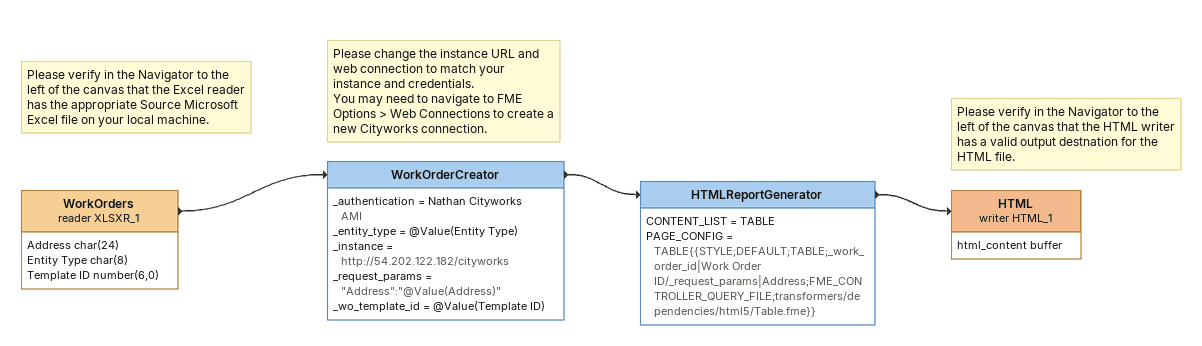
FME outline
Note: Please verify in the Navigator to the left of the canvas that the Excel reader has the appropriate Source Microsoft Excel file on your local machine.
WorkOrders (reader XLSXR_1)
    attributes: Address char(24), Entity Type char(8), Template ID number(6,0)
    -> WorkOrderCreator
Note: Please change the instance URL and web connection to match your instance and credentials. / You may need to navigate to FME Options > Web Connections to create a new Cityworks connection.
WorkOrderCreator
    _authentication = Nathan Cityworks AMI
    _entity_type = @Value(Entity Type)
    _instance = http://54.202.122.182/cityworks
    _request_params = "Address":"@Value(Address)"
    _wo_template_id = @Value(Template ID)
    -> HTMLReportGenerator
HTMLReportGenerator
    CONTENT_LIST = TABLE
    PAGE_CONFIG = TABLE{{STYLE;DEFAULT;TABLE;_work_order_id|Work Order ID/_request_params|Address;FME_CONTROLLER_QUERY_FILE;transformers/dependencies/html5/Table.fme}}
    -> HTML (writer HTML_1)
Note: Please verify in the Navigator to the left of the canvas that the HTML writer has a valid output destnation for the HTML file.
HTML (writer HTML_1)
    attributes: html_content buffer
